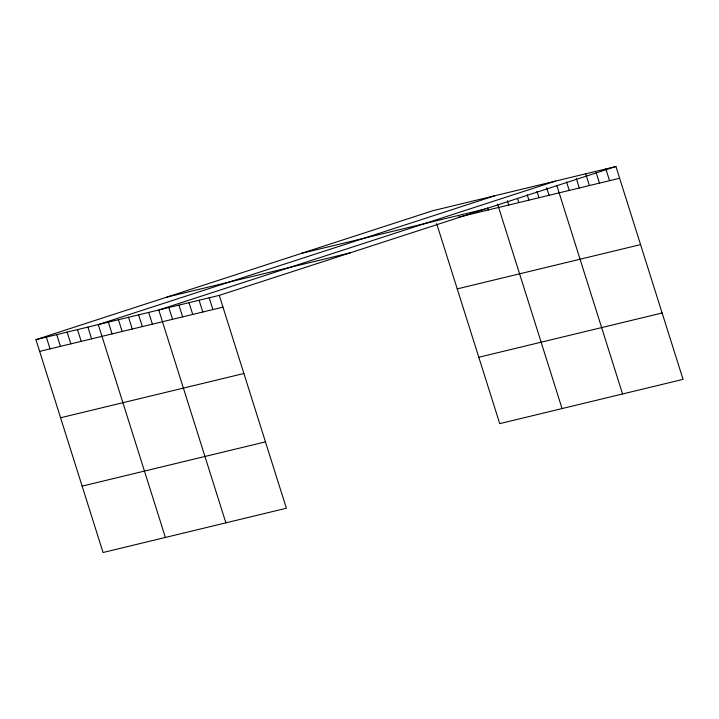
<?xml version="1.0" encoding="UTF-8"?>
<svg xmlns="http://www.w3.org/2000/svg" width="719" height="719" viewBox="0 0 719 719"><rect width="100%" height="100%" fill="white"/><g stroke="black" fill="none" stroke-linecap="round" stroke-linejoin="round"><path stroke-width="1.08" d="M35.95 339.638L219.268 295.374L286.378 508.234L103.06 552.498L35.95 339.638L432.622 210.766L615.94 166.502L683.05 379.362L499.732 423.626L436.658 223.591M494.951 195.721L98.278 324.593L165.388 537.444M555.445 181.107L158.773 309.988L225.883 522.839M219.268 295.374L615.94 166.502M301.719 253.295L485.037 209.031M458.138 217.246L619.643 178.249M166.853 297.118L350.171 252.845M39.653 351.393L222.971 307.13M457.248 288.885L640.566 244.613M60.576 417.757L243.894 373.494M478.809 357.253L662.127 312.99M82.137 486.134L265.455 441.87M605.856 168.938L609.559 180.685M596.105 172.443L599.475 183.12M585.688 173.809L589.391 185.556M576.279 178.375L579.307 187.992M566.536 181.88L569.232 190.427M556.794 185.385L622.555 393.967M546.71 187.821L549.064 195.289M536.958 191.317L538.98 197.725M527.216 194.822L528.896 200.161M517.473 198.327L518.812 202.596M507.389 200.763L508.737 205.032M497.638 204.259L562.06 408.572M487.59 207.836L488.264 209.975M209.184 297.81L212.887 309.556M199.1 300.245L202.812 311.992M189.025 302.681L192.728 314.428M178.941 305.117L182.644 316.863M168.857 307.552L172.56 319.299M148.689 312.423L152.392 324.17M138.605 314.85L142.308 326.606M128.53 317.286L132.233 329.032M118.446 319.721L122.149 331.468M108.362 322.157L112.065 333.904M87.889 327.1L91.592 338.847M77.499 329.608L81.202 341.354M67.119 332.115L70.822 343.862M56.729 334.623L60.432 346.369M46.34 337.13L50.042 348.886"/></g></svg>
